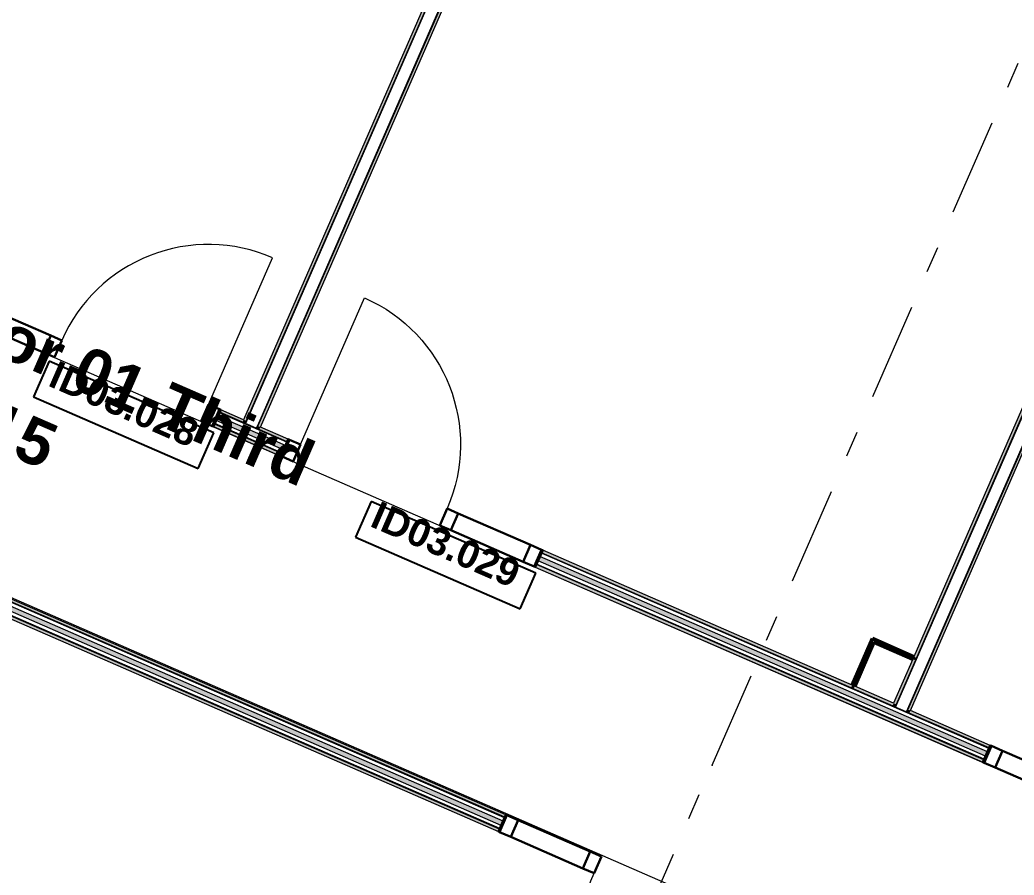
# Model space of a CAD drawing. Header units: millimetres. Extents: x -35034 to 431752, y -71616 to 25069.
# Drawn here: x 352236 to 357644, y -34125 to -29476 of the extents above; entities that cross this region are included whole.
import ezdxf
from ezdxf.enums import TextEntityAlignment as Align

# ---------------------------------------------------------------- set-up
doc = ezdxf.new("R2010")
doc.units = ezdxf.units.MM
doc.header["$MEASUREMENT"] = 0
doc.linetypes.add('Double Dashed', pattern=[1093.611073, 529.166651, -211.666656, 141.111112, -211.666656])
for name, color, linetype in [('A-25-M_Wall_Int', 7, 'Continuous'), ('New_A-05-M_Gross_Int_Circulation', 7, 'Continuous'), ('New_A-15-MG_Structural_Grid_Phase_2', 7, 'Continuous'), ('New_A-25-M_Wall_Int', 7, 'Continuous'), ('New_ArchiCAD Door Markers', 7, 'Continuous'), ('New_ArchiCAD Doors', 7, 'Continuous')]:
    doc.layers.add(name, color=color, linetype=linetype)
for name, color, linetype, lineweight, true_color in [('A-25-M_Wall_Int_Pen_No__107', 7, 'Continuous', 15, 0xa6a6a6), ('A-25-M_Wall_Int_Pen_No__27', 7, 'Continuous', 50, 0x2a2a2a), ('New_A-05-M_Gross_Int_Circulation_Pen_No__74', 7, 'Continuous', 20, 0x606060), ('New_A-15-MG_Structural_Grid_Phase_2_Pen_No__222', 7, 'Continuous', 13, 0x65af33), ('New_A-25-M_Wall_Int_Pen_No__107', 7, 'Continuous', 15, 0xa6a6a6), ('New_ArchiCAD Doors_Pen_No__43', 7, 'Continuous', 30, 0x444444), ('New_ArchiCAD Doors_Pen_No__63', 7, 'Continuous', 20, 0x606060)]:
    doc.layers.add(name, color=color, linetype=linetype, lineweight=lineweight, true_color=true_color)
for name, color, linetype, lineweight in [('New_A-25-M_Wall_Int_Pen_No__1', 7, 'Continuous', 13), ('New_ArchiCAD Door Markers_Pen_No__1', 7, 'Continuous', 13), ('New_ArchiCAD Door Markers_Pen_No__5', 7, 'Continuous', 25), ('New_ArchiCAD Doors_Pen_No__1', 7, 'Continuous', 13), ('New_ArchiCAD Zone Stamps_Pen_No__9', 7, 'Continuous', 13)]:
    doc.layers.add(name, color=color, linetype=linetype, lineweight=lineweight)
doc.styles.add('GENERATED_STYLE_1', font='')
doc.styles.add('GENERATED_STYLE_2', font='')
doc.styles.add('GENERATED_STYLE_3', font='')
doc.styles.add('GENERATED_STYLE_4', font='')
doc.styles.get('GENERATED_STYLE_1').set_extended_font_data('Swis721 BT', bold=True)
doc.styles.get('GENERATED_STYLE_2').set_extended_font_data('Arial', bold=True)
doc.styles.get('GENERATED_STYLE_3').set_extended_font_data('Arial')
doc.styles.get('GENERATED_STYLE_4').set_extended_font_data('Swis721 BT')

# ---------------------------------------------------------------- blocks, each defined once
blk = doc.blocks.new('Corridor 01-Third_INB 3350_68_2', base_point=(352061.9, -32200.4))
at = {"layer": 'New_A-05-M_Gross_Int_Circulation_Pen_No__74', "linetype": 'Continuous'}
for p, q in [((358967.8, -34165.5), (339158.2, -25527.6)), ((338642.9, -26709.4), (356580.5, -34531))]:
    blk.add_line(p, q, dxfattribs=at)
at = {"layer": 'New_ArchiCAD Zone Stamps_Pen_No__9'}
for tag, height, style, p in [('ROOM_NAME', 250, 'GENERATED_STYLE_2', (351229.1, -30640.8)), ('zoneNameLine2', 250, 'GENERATED_STYLE_2', (351040.7, -31072.9)), ('ROOM_NUMBER', 200, 'GENERATED_STYLE_3', (350852.2, -31493.6)), ('measuredAreaCode', 200, 'GENERATED_STYLE_3', (350695.2, -31853.7)), ('DUMMY_649', 200, 'GENERATED_STYLE_3', (351002.6, -31987.8)), ('DUMMY_650', 200, 'GENERATED_STYLE_3', (351492, -32201.2)), ('DUMMY_651', 133.3, 'GENERATED_STYLE_3', (351771.2, -32307.7))]:
    blk.add_attdef(tag, text='', height=height, rotation=336.4404, dxfattribs=dict(at, style=style)).set_placement(p, align=Align.TOP_LEFT)
blk = doc.blocks.new('*X1015', base_point=(341458.1, 0))
at = {"layer": 'New_A-25-M_Wall_Int_Pen_No__107', "linetype": 'Continuous'}
blk.add_hatch(color=256, dxfattribs=at).paths.add_polyline_path([(353313.8, -31630.3), (353303.8, -31653.2), (353670.3, -31813), (353680.3, -31790.1)])
blk = doc.blocks.new('*X1016', base_point=(341458.1, 0))
at = {"layer": 'New_A-25-M_Wall_Int_Pen_No__107', "linetype": 'Continuous'}
blk.add_hatch(color=256, dxfattribs=at).paths.add_polyline_path([(355054.4, -32416.6), (357488.5, -33477.9), (357498.5, -33455), (355064.4, -32393.7)])
blk = doc.blocks.new('Door with Sidelight on Side 2 19_12')
at = {"layer": 'New_ArchiCAD Doors_Pen_No__1', "linetype": 'Continuous'}
for p, q in [((-755, 0), (-755, -15)), ((755, 0), (755, -15)), ((-755, -15), (-755, -18)), ((-755, -18), (-755, -38)), ((-755, -38), (-755, -63)), ((755, -15), (755, -18)), ((755, -18), (755, -38)), ((755, -38), (755, -63)), ((-755, -63), (-755, -82)), ((-755, -82), (-755, -85)), ((-755, -85), (-755, -100)), ((755, -63), (755, -82)), ((755, -82), (755, -85)), ((755, -85), (755, -100))]:
    blk.add_line(p, q, dxfattribs=at)
at = {"layer": 'New_ArchiCAD Doors_Pen_No__43', "linetype": 'Continuous'}
for p, q in [((-748, 0), (-755, 0)), ((-755, 0), (-755, -100)), ((-682, 0), (-748, 0)), ((-748, 0), (-748, -100)), ((-254, 0), (-682, 0)), ((-682, 0), (-682, -100)), ((-682, -100), (-682, 0)), ((-254, -100), (-254, 0)), ((-188, 0), (-254, 0)), ((-254, 0), (-254, -100)), ((-188, -100), (-188, 0)), ((748, 0), (682, 0)), ((682, 0), (682, -100)), ((748, 0), (755, 0)), ((748, -100), (748, 0)), ((755, 0), (755, -100)), ((-748, -100), (-755, -100)), ((-748, -100), (-682, -100)), ((-682, -100), (-254, -100)), ((-254, -100), (-188, -100)), ((682, -100), (748, -100)), ((748, -100), (755, -100))]:
    blk.add_line(p, q, dxfattribs=at)
at = {"layer": 'New_ArchiCAD Doors_Pen_No__63', "linetype": 'Continuous'}
blk.add_line((682, 0), (682, 870), dxfattribs=at)
blk.add_arc((682, 0), 870, 90, 180, dxfattribs=at)
blk = doc.blocks.new('Door Stamp 17_18')
at = {"layer": 'New_ArchiCAD Door Markers_Pen_No__5', "linetype": 'Continuous'}
for p, q in [((206.6, 241.9), (-770.5, 241.9)), ((-770.5, 241.9), (-770.5, 30.2)), ((206.6, 241.9), (-770.5, 241.9)), ((206.6, 30.2), (206.6, 241.9)), ((-770.5, 30.2), (206.6, 30.2))]:
    blk.add_line(p, q, dxfattribs=at)
at = {"layer": 'New_ArchiCAD Door Markers_Pen_No__1', "style": 'GENERATED_STYLE_1'}
blk.add_attdef('AC_WIDO_ID', text='', height=150, rotation=180, dxfattribs=at).set_placement((147.8, 286.5), align=Align.BOTTOM_LEFT)
blk = doc.blocks.new('Wall_295_2', base_point=(359117.5, -34119.5))
at = {"layer": 'A-25-M_Wall_Int_Pen_No__107', "linetype": 'Continuous'}
blk.add_hatch(color=256, dxfattribs=at).paths.add_polyline_path([(356757, -33106.6), (356770.8, -33112.6), (356776.8, -33098.9), (356763, -33092.9)])
at = {"layer": 'New_A-25-M_Wall_Int_Pen_No__107', "linetype": 'Continuous', "lineweight": 0, "true_color": 0x535353}
for points in [[(353321.8, -31612), (353520.7, -31698.7), (353521.9, -31696), (353323, -31609.2)], [(353296.2, -31670.6), (353295, -31673.4), (353661.5, -31833.2), (353662.7, -31830.4)], [(353460.5, -31669.2), (353463.3, -31670.4), (353469.2, -31656.6), (353466.5, -31655.4)], [(353521.9, -31696), (353524.7, -31697.2), (353530.7, -31683.4), (353527.9, -31682.2)], [(353520.7, -31698.7), (353523.5, -31699.9), (353524.7, -31697.2), (353521.9, -31696)], [(353524.7, -31697.2), (353523.5, -31699.9), (353688.3, -31771.8), (353689.5, -31769)], [(355072.4, -32375.3), (357056.1, -33240.3), (357057.3, -33237.5), (355073.6, -32372.6)], [(355045.7, -32436.7), (357479.7, -33498.1), (357480.9, -33495.4), (355046.9, -32434)], [(356995.8, -33210.8), (356998.6, -33212), (357004.6, -33198.2), (357001.8, -33197)], [(357056.1, -33240.3), (357058.8, -33241.5), (357060, -33238.7), (357057.3, -33237.5)], [(357057.3, -33237.5), (357060, -33238.7), (357066, -33225), (357063.3, -33223.8)], [(357060, -33238.7), (357058.8, -33241.5), (357506.5, -33436.7), (357507.7, -33433.9)]]:
    blk.add_hatch(color=251, dxfattribs=at).paths.add_polyline_path(points)
at = {"layer": 'New_A-25-M_Wall_Int_Pen_No__107', "linetype": 'Continuous'}
for points in [[(353323, -31609.2), (353446.8, -31663.2), (353452.7, -31649.4), (353329, -31595.5)], [(353295, -31673.4), (353289, -31687.1), (353655.5, -31846.9), (353661.5, -31833.2)], [(353446.8, -31663.2), (353460.5, -31669.2), (353466.5, -31655.4), (353452.7, -31649.4)], [(353524.7, -31697.2), (353538.4, -31703.2), (353544.4, -31689.4), (353530.7, -31683.4)], [(353544.4, -31689.4), (353538.4, -31703.2), (353689.5, -31769), (353695.5, -31755.3)], [(355073.6, -32372.6), (356757, -33106.6), (356763, -33092.9), (355079.6, -32358.8)], [(355039.7, -32450.5), (357473.7, -33511.8), (357479.7, -33498.1), (355045.7, -32436.7)], [(356770.8, -33112.6), (356982.1, -33204.8), (356988.1, -33191), (356776.8, -33098.9)], [(356982.1, -33204.8), (356995.8, -33210.8), (357001.8, -33197), (356988.1, -33191)], [(357060, -33238.7), (357073.8, -33244.7), (357079.8, -33231), (357066, -33225)], [(357079.8, -33231), (357073.8, -33244.7), (357507.7, -33433.9), (357513.6, -33420.2)]]:
    blk.add_hatch(color=256, dxfattribs=at).paths.add_polyline_path(points)
at = {"layer": 'New_A-25-M_Wall_Int_Pen_No__1', "linetype": 'Continuous'}
for p, q in [((353313.8, -31630.3), (353303.8, -31653.2)), ((353321.8, -31612), (353313.8, -31630.3)), ((353680.3, -31790.1), (353313.8, -31630.3)), ((353323, -31609.2), (353321.8, -31612)), ((353688.3, -31771.8), (353321.8, -31612)), ((353329, -31595.5), (353323, -31609.2)), ((353521.9, -31696), (353323, -31609.2)), ((353295, -31673.4), (353289, -31687.1)), ((353296.2, -31670.6), (353295, -31673.4)), ((353661.5, -31833.2), (353295, -31673.4)), ((353303.8, -31653.2), (353296.2, -31670.6)), ((353662.7, -31830.4), (353296.2, -31670.6)), ((353670.3, -31813), (353303.8, -31653.2)), ((353466.5, -31655.4), (353460.5, -31669.2)), ((353469.2, -31656.6), (353463.3, -31670.4)), ((353527.9, -31682.2), (353521.9, -31696)), ((353524.7, -31697.2), (353530.7, -31683.4)), ((353689.5, -31769), (353524.7, -31697.2)), ((353680.3, -31790.1), (353670.3, -31813)), ((353688.3, -31771.8), (353680.3, -31790.1)), ((353689.5, -31769), (353688.3, -31771.8)), ((353695.5, -31755.3), (353689.5, -31769)), ((353661.5, -31833.2), (353655.5, -31846.9)), ((353662.7, -31830.4), (353661.5, -31833.2)), ((353670.3, -31813), (353662.7, -31830.4)), ((355072.4, -32375.3), (355064.4, -32393.7)), ((355073.6, -32372.6), (355072.4, -32375.3)), ((357506.5, -33436.7), (355072.4, -32375.3)), ((355079.6, -32358.8), (355073.6, -32372.6)), ((357057.3, -33237.5), (355073.6, -32372.6)), ((355045.7, -32436.7), (355039.7, -32450.5)), ((355046.9, -32434), (355045.7, -32436.7)), ((357479.7, -33498.1), (355045.7, -32436.7)), ((355054.4, -32416.6), (355046.9, -32434)), ((357480.9, -33495.4), (355046.9, -32434)), ((355064.4, -32393.7), (355054.4, -32416.6)), ((357488.5, -33477.9), (355054.4, -32416.6)), ((357498.5, -33455), (355064.4, -32393.7)), ((357001.8, -33197), (356995.8, -33210.8)), ((357004.6, -33198.2), (356998.6, -33212)), ((357063.3, -33223.8), (357057.3, -33237.5)), ((357060, -33238.7), (357066, -33225)), ((357507.7, -33433.9), (357060, -33238.7)), ((357498.5, -33455), (357488.5, -33477.9)), ((357506.5, -33436.7), (357498.5, -33455)), ((357507.7, -33433.9), (357506.5, -33436.7)), ((357513.6, -33420.2), (357507.7, -33433.9)), ((357479.7, -33498.1), (357473.7, -33511.8)), ((357480.9, -33495.4), (357479.7, -33498.1)), ((357488.5, -33477.9), (357480.9, -33495.4))]:
    blk.add_line(p, q, dxfattribs=at)
at = {"layer": 'New_A-25-M_Wall_Int_Pen_No__1', "linetype": 'Continuous', "flags": 128}
for points in [[(353452.7, -31649.4), (353329, -31595.5)], [(353289, -31687.1), (353655.5, -31846.9)], [(353695.5, -31755.3), (353544.4, -31689.4)], [(356763, -33092.9), (355079.6, -32358.8)], [(355039.7, -32450.5), (357473.7, -33511.8)], [(356988.1, -33191), (356776.8, -33098.9)], [(357513.6, -33420.2), (357079.8, -33231)]]:
    blk.add_lwpolyline(points, dxfattribs=at)
at = {"layer": 'New_A-25-M_Wall_Int', "color": 250, "lineweight": 50, "true_color": 0x2a2a2a}
for name in ['*X1015', '*X1016']:
    blk.add_blockref(name, (341458.1, 0), dxfattribs=at)
at = {"layer": 'New_ArchiCAD Door Markers'}
ref = blk.add_blockref('Door Stamp 17_18', (352597, -31385.4), dxfattribs=dict(at, rotation=156.4404115839991))
ref.add_attrib('AC_WIDO_ID', 'ID03.028', dxfattribs={"layer": 'New_ArchiCAD Door Markers_Pen_No__1', "color": 7, "height": 150, "rotation": 336.4404, "style": 'GENERATED_STYLE_1'}).set_placement((352364.8, -31503.5), align=Align.BOTTOM_LEFT)
ref = blk.add_blockref('Door Stamp 17_18', (354347.6, -32148.7), dxfattribs=dict(at, rotation=156.4404115839991))
ref.add_attrib('AC_WIDO_ID', 'ID03.029', dxfattribs={"layer": 'New_ArchiCAD Door Markers_Pen_No__1', "color": 7, "height": 150, "rotation": 336.4404, "style": 'GENERATED_STYLE_1'}).set_placement((354115.4, -32267.2), align=Align.BOTTOM_LEFT)
at = {"layer": 'New_ArchiCAD Doors', "color": 251, "linetype": 'Continuous', "lineweight": 20, "true_color": 0x606060, "zscale": 1000, "rotation": 336.440411583999}
for p in [(352636.9, -31293.7), (358205.7, -33722)]:
    blk.add_blockref('Door with Sidelight on Side 2 19_12', p, dxfattribs=at)
at = {"layer": 'New_ArchiCAD Doors', "color": 251, "linetype": 'Continuous', "lineweight": 20, "true_color": 0x606060, "xscale": -0.9999999999999999, "zscale": 1000, "rotation": 336.440411583999}
blk.add_blockref('Door with Sidelight on Side 2 19_12', (354387.6, -32057.1), dxfattribs=at)
blk = doc.blocks.new('Wall_297_2', base_point=(353452.7, -31649.4))
at = {"layer": 'New_A-25-M_Wall_Int_Pen_No__107', "linetype": 'Continuous'}
for points in [[(355051.6, -27982.9), (354811.7, -28532.8), (354825.5, -28538.8), (355065.3, -27988.8)], [(355129.5, -28016.8), (354889.7, -28566.8), (354903.4, -28572.8), (355143.2, -28022.8)], [(354771.8, -28624.5), (353452.7, -31649.4), (353466.5, -31655.4), (354785.5, -28630.5)], [(354849.7, -28658.5), (353530.7, -31683.4), (353544.4, -31689.4), (354863.4, -28664.5)]]:
    blk.add_hatch(color=256, dxfattribs=at).paths.add_polyline_path(points)
at = {"layer": 'New_A-25-M_Wall_Int_Pen_No__107', "linetype": 'Continuous', "lineweight": 0, "true_color": 0x535353}
for points in [[(355065.3, -27988.8), (354825.5, -28538.8), (354828.2, -28540), (355068.1, -27990)], [(355126.7, -28015.6), (354886.9, -28565.6), (354889.7, -28566.8), (355129.5, -28016.8)], [(354785.5, -28630.5), (353466.5, -31655.4), (353469.2, -31656.6), (354788.3, -28631.7)], [(354846.9, -28657.3), (353527.9, -31682.2), (353530.7, -31683.4), (354849.7, -28658.5)]]:
    blk.add_hatch(color=251, dxfattribs=at).paths.add_polyline_path(points)
at = {"layer": 'New_A-25-M_Wall_Int_Pen_No__1', "linetype": 'Continuous'}
for p, q in [((355065.3, -27988.8), (354825.5, -28538.8)), ((355068.1, -27990), (354828.2, -28540)), ((355126.7, -28015.6), (354886.9, -28565.6)), ((355129.5, -28016.8), (354889.7, -28566.8)), ((354785.5, -28630.5), (353466.5, -31655.4)), ((354788.3, -28631.7), (353469.2, -31656.6)), ((354846.9, -28657.3), (353527.9, -31682.2)), ((354849.7, -28658.5), (353530.7, -31683.4))]:
    blk.add_line(p, q, dxfattribs=at)
at = {"layer": 'New_A-25-M_Wall_Int_Pen_No__1', "linetype": 'Continuous', "flags": 128}
for points in [[(355051.6, -27982.9), (354811.7, -28532.8)], [(354903.4, -28572.8), (355143.2, -28022.8)], [(354771.8, -28624.5), (353452.7, -31649.4)], [(353544.4, -31689.4), (354863.4, -28664.5)]]:
    blk.add_lwpolyline(points, dxfattribs=at)
blk = doc.blocks.new('Wall_298_2', base_point=(351290.6, -30706.6))
at = {"layer": 'New_A-25-M_Wall_Int_Pen_No__107', "linetype": 'Continuous'}
for points in [[(352889.4, -27040), (352649.6, -27590), (352663.3, -27596), (352903.1, -27046)], [(352967.3, -27074), (352727.5, -27624), (352741.2, -27630), (352981.1, -27080)], [(352609.6, -27681.7), (351290.6, -30706.6), (351304.3, -30712.6), (352623.3, -27687.7)], [(352687.5, -27715.7), (351368.5, -30740.6), (351382.2, -30746.6), (352701.3, -27721.7)]]:
    blk.add_hatch(color=256, dxfattribs=at).paths.add_polyline_path(points)
at = {"layer": 'New_A-25-M_Wall_Int_Pen_No__107', "linetype": 'Continuous', "lineweight": 0, "true_color": 0x535353}
for points in [[(352903.1, -27046), (352663.3, -27596), (352666.1, -27597.2), (352905.9, -27047.2)], [(352964.6, -27072.8), (352724.7, -27622.8), (352727.5, -27624), (352967.3, -27074)], [(352623.3, -27687.7), (351304.3, -30712.6), (351307.1, -30713.8), (352626.1, -27688.9)], [(352684.8, -27714.5), (351365.7, -30739.4), (351368.5, -30740.6), (352687.5, -27715.7)]]:
    blk.add_hatch(color=251, dxfattribs=at).paths.add_polyline_path(points)
at = {"layer": 'New_A-25-M_Wall_Int_Pen_No__1', "linetype": 'Continuous'}
for p, q in [((352903.1, -27046), (352663.3, -27596)), ((352905.9, -27047.2), (352666.1, -27597.2)), ((352964.6, -27072.8), (352724.7, -27622.8)), ((352967.3, -27074), (352727.5, -27624)), ((352623.3, -27687.7), (351304.3, -30712.6)), ((352626.1, -27688.9), (351307.1, -30713.8)), ((352684.8, -27714.5), (351365.7, -30739.4)), ((352687.5, -27715.7), (351368.5, -30740.6))]:
    blk.add_line(p, q, dxfattribs=at)
at = {"layer": 'New_A-25-M_Wall_Int_Pen_No__1', "linetype": 'Continuous', "flags": 128}
for points in [[(352889.4, -27040), (352649.6, -27590)], [(352741.2, -27630), (352981.1, -27080)], [(352609.6, -27681.7), (351290.6, -30706.6)], [(351382.2, -30746.6), (352701.3, -27721.7)]]:
    blk.add_lwpolyline(points, dxfattribs=at)
blk = doc.blocks.new('*X1119', base_point=(341458.1, 0))
at = {"layer": 'New_A-25-M_Wall_Int_Pen_No__107', "linetype": 'Continuous'}
blk.add_hatch(color=256, dxfattribs=at).paths.add_polyline_path([(350095.6, -31766), (350090.4, -31777.9), (354853.9, -33855), (354863.9, -33832.1), (350100.4, -31755)])
blk = doc.blocks.new('Door with Sidelight on Side 2 19_11')
at = {"layer": 'New_ArchiCAD Doors_Pen_No__1', "linetype": 'Continuous'}
for p, q in [((-755, 0), (-755, -15)), ((755, 0), (755, -15)), ((-755, -15), (-755, -18)), ((-755, -18), (-755, -37)), ((-755, -37), (-755, -62)), ((755, -15), (755, -18)), ((755, -18), (755, -37)), ((755, -37), (755, -62)), ((-755, -62), (-755, -82)), ((-755, -82), (-755, -85)), ((-755, -85), (-755, -100)), ((755, -62), (755, -82)), ((755, -82), (755, -85)), ((755, -85), (755, -100))]:
    blk.add_line(p, q, dxfattribs=at)
at = {"layer": 'New_ArchiCAD Doors_Pen_No__43', "linetype": 'Continuous'}
for p, q in [((-748, 0), (-755, 0)), ((-755, 0), (-755, -100)), ((-682, 0), (-748, 0)), ((-748, 0), (-748, -100)), ((-254, 0), (-682, 0)), ((-682, 0), (-682, -100)), ((-682, -100), (-682, 0)), ((-254, -100), (-254, 0)), ((-188, 0), (-254, 0)), ((-254, 0), (-254, -100)), ((-188, -100), (-188, 0)), ((748, 0), (682, 0)), ((682, 0), (682, -100)), ((748, 0), (755, 0)), ((748, -100), (748, 0)), ((755, 0), (755, -100)), ((-748, -100), (-755, -100)), ((-748, -100), (-682, -100)), ((-682, -100), (-254, -100)), ((-254, -100), (-188, -100)), ((682, -100), (748, -100)), ((748, -100), (755, -100))]:
    blk.add_line(p, q, dxfattribs=at)
at = {"layer": 'New_ArchiCAD Doors_Pen_No__63', "linetype": 'Continuous'}
blk.add_line((682, 0), (682, 870), dxfattribs=at)
blk.add_arc((682, 0), 870, 90, 180, dxfattribs=at)
blk = doc.blocks.new('Wall_312_2', base_point=(357231.8, -34823.2))
at = {"layer": 'New_A-25-M_Wall_Int_Pen_No__107', "linetype": 'Continuous', "lineweight": 0, "true_color": 0x535353}
for points in [[(350109.6, -31733.9), (350108.4, -31736.6), (354871.9, -33813.8), (354873.1, -33811)], [(351028, -32207.4), (351026.8, -32210.2), (354845.2, -33875.2), (354846.3, -33872.4)]]:
    blk.add_hatch(color=251, dxfattribs=at).paths.add_polyline_path(points)
at = {"layer": 'New_A-25-M_Wall_Int_Pen_No__107', "linetype": 'Continuous'}
for points in [[(350115.6, -31720.1), (350109.6, -31733.9), (354873.1, -33811), (354879.1, -33797.3)], [(351101.9, -32243), (351095.9, -32256.7), (354839.2, -33888.9), (354845.2, -33875.2)]]:
    blk.add_hatch(color=256, dxfattribs=at).paths.add_polyline_path(points)
at = {"layer": 'New_A-25-M_Wall_Int_Pen_No__1', "linetype": 'Continuous'}
for p, q in [((354871.9, -33813.8), (350108.4, -31736.6)), ((354873.1, -33811), (350109.6, -31733.9)), ((354853.9, -33855), (350090.4, -31777.9)), ((354863.9, -33832.1), (350100.4, -31755)), ((354846.3, -33872.4), (351028, -32207.4)), ((354845.2, -33875.2), (351101.9, -32243)), ((354853.9, -33855), (354863.9, -33832.1)), ((354863.9, -33832.1), (354871.9, -33813.8)), ((354871.9, -33813.8), (354873.1, -33811)), ((354873.1, -33811), (354879.1, -33797.3)), ((354839.2, -33888.9), (354845.2, -33875.2)), ((354845.2, -33875.2), (354846.3, -33872.4)), ((354846.3, -33872.4), (354853.9, -33855))]:
    blk.add_line(p, q, dxfattribs=at)
at = {"layer": 'New_A-25-M_Wall_Int_Pen_No__1', "linetype": 'Continuous', "flags": 128}
for points in [[(354879.1, -33797.3), (350115.6, -31720.1)], [(351095.9, -32256.7), (354839.2, -33888.9)]]:
    blk.add_lwpolyline(points, dxfattribs=at)
at = {"layer": 'New_A-25-M_Wall_Int', "color": 250, "lineweight": 50, "true_color": 0x2a2a2a}
blk.add_blockref('*X1119', (341458.1, 0), dxfattribs=at)
at = {"layer": 'New_ArchiCAD Doors', "color": 251, "linetype": 'Continuous', "lineweight": 20, "true_color": 0x606060, "xscale": -1, "zscale": 1000, "rotation": 156.4404115839917}
blk.add_blockref('Door with Sidelight on Side 2 19_11', (355531.2, -34190.7), dxfattribs=at)
blk = doc.blocks.new('Wall_328_2', base_point=(358586.9, -29524.4))
at = {"layer": 'A-25-M_Wall_Int_Pen_No__107', "linetype": 'Continuous'}
blk.add_hatch(color=256, dxfattribs=at).paths.add_polyline_path([(357106.2, -32957.6), (357112.2, -32943.8), (357098.5, -32937.8), (357092.5, -32951.6)])
at = {"layer": 'New_A-25-M_Wall_Int_Pen_No__107', "linetype": 'Continuous'}
for points in [[(358586.9, -29524.4), (358347.1, -30074.4), (358360.8, -30080.4), (358600.7, -29530.4)], [(358664.8, -29558.4), (358425, -30108.4), (358438.7, -30114.4), (358678.6, -29564.4)], [(357112.2, -32943.8), (358320.9, -30172.1), (358307.1, -30166.1), (357098.5, -32937.8)], [(358385, -30200.1), (357066, -33225), (357079.8, -33231), (358398.8, -30206.1)], [(357092.5, -32951.6), (356988.1, -33191), (357001.8, -33197), (357106.2, -32957.6)]]:
    blk.add_hatch(color=256, dxfattribs=at).paths.add_polyline_path(points)
at = {"layer": 'New_A-25-M_Wall_Int_Pen_No__107', "linetype": 'Continuous', "lineweight": 0, "true_color": 0x535353}
for points in [[(358600.7, -29530.4), (358360.8, -30080.4), (358363.6, -30081.6), (358603.4, -29531.6)], [(358662.1, -29557.2), (358422.2, -30107.2), (358425, -30108.4), (358664.8, -29558.4)], [(358320.9, -30172.1), (357001.8, -33197), (357004.6, -33198.2), (358323.6, -30173.3)], [(358382.3, -30198.9), (357063.3, -33223.8), (357066, -33225), (358385, -30200.1)]]:
    blk.add_hatch(color=251, dxfattribs=at).paths.add_polyline_path(points)
at = {"layer": 'New_A-25-M_Wall_Int_Pen_No__1', "linetype": 'Continuous'}
for p, q in [((358600.7, -29530.4), (358360.8, -30080.4)), ((358603.4, -29531.6), (358363.6, -30081.6)), ((358662.1, -29557.2), (358422.2, -30107.2)), ((358664.8, -29558.4), (358425, -30108.4)), ((358320.9, -30172.1), (357001.8, -33197)), ((358323.6, -30173.3), (357004.6, -33198.2)), ((358382.3, -30198.9), (357063.3, -33223.8)), ((358385, -30200.1), (357066, -33225))]:
    blk.add_line(p, q, dxfattribs=at)
at = {"layer": 'New_A-25-M_Wall_Int_Pen_No__1', "linetype": 'Continuous', "flags": 128}
for points in [[(358586.9, -29524.4), (358347.1, -30074.4)], [(358438.7, -30114.4), (358678.6, -29564.4)], [(358307.1, -30166.1), (357098.5, -32937.8)], [(357079.8, -33231), (358398.8, -30206.1)], [(357092.5, -32951.6), (356988.1, -33191)]]:
    blk.add_lwpolyline(points, dxfattribs=at)
blk = doc.blocks.new('Wall_435_2', base_point=(356881.2, -32859.4))
at = {"layer": 'A-25-M_Wall_Int_Pen_No__107', "linetype": 'Continuous'}
blk.add_hatch(color=256, dxfattribs=at).paths.add_polyline_path([(356873.4, -32839.7), (356763, -33092.9), (356776.8, -33098.9), (356881.2, -32859.4)])
at = {"layer": 'A-25-M_Wall_Int_Pen_No__27', "linetype": 'Continuous', "flags": 128}
for points in [[(356873.4, -32839.7), (356763, -33092.9)], [(356776.8, -33098.9), (356881.2, -32859.4)]]:
    blk.add_lwpolyline(points, dxfattribs=at)
blk = doc.blocks.new('Wall_436_2', base_point=(356881.2, -32859.4))
at = {"layer": 'A-25-M_Wall_Int_Pen_No__107', "linetype": 'Continuous'}
blk.add_hatch(color=256, dxfattribs=at).paths.add_polyline_path([(356881.2, -32859.4), (357092.5, -32951.6), (357098.5, -32937.8), (356873.4, -32839.7)])
at = {"layer": 'A-25-M_Wall_Int_Pen_No__27', "linetype": 'Continuous', "flags": 128}
for points in [[(357098.5, -32937.8), (356873.4, -32839.7)], [(356881.2, -32859.4), (357092.5, -32951.6)]]:
    blk.add_lwpolyline(points, dxfattribs=at)
blk = doc.blocks.new('Standard grid marker_14')
at = {"layer": 'New_A-15-MG_Structural_Grid_Phase_2_Pen_No__222', "linetype": 'Double Dashed'}
for p, q in [((7182, 0), (20268.4, 0)), ((20268.4, 0), (27450.4, 0))]:
    blk.add_line(p, q, dxfattribs=at)
blk.add_point((20268.4, 0), dxfattribs=at)
blk.add_point((20268.4, 0), dxfattribs=at)
at = {"layer": 'New_A-15-MG_Structural_Grid_Phase_2_Pen_No__222', "style": 'GENERATED_STYLE_4'}
for tag, p in [('AC_MarkerText_1_0', (-500, 36.5)), ('AC_MarkerText_1_1', (27950.4, 36.5))]:
    blk.add_attdef(tag, text='', height=350, rotation=270, dxfattribs=at).set_placement(p, align=Align.MIDDLE_CENTER)

msp = doc.modelspace()

# ---------------------------------------------------------------- block references
at = {"layer": 'A-25-M_Wall_Int', "color": 250, "lineweight": 50, "true_color": 0x2a2a2a}
for name in ['Wall_435_2', 'Wall_436_2']:
    msp.add_blockref(name, (356881.2, -32859.4), dxfattribs=at)
at = {"layer": 'New_A-05-M_Gross_Int_Circulation', "linetype": 'Continuous'}
ref = msp.add_blockref('Corridor 01-Third_INB 3350_68_2', (352061.9, -32200.4), dxfattribs=at)
ref.add_attrib('ROOM_NAME', 'Corridor 01-Third', dxfattribs={"layer": 'New_ArchiCAD Zone Stamps_Pen_No__9', "color": 7, "height": 250, "rotation": 336.4404, "style": 'GENERATED_STYLE_2'}).set_placement((351229.1, -30640.8), align=Align.TOP_LEFT)
ref.add_attrib('zoneNameLine2', 'ID. TF015', dxfattribs={"layer": 'New_ArchiCAD Zone Stamps_Pen_No__9', "color": 7, "height": 250, "rotation": 336.4404, "style": 'GENERATED_STYLE_2'}).set_placement((351040.7, -31072.9), align=Align.TOP_LEFT)
at = {"layer": 'New_A-15-MG_Structural_Grid_Phase_2', "color": 8, "linetype": 'Continuous', "lineweight": 15, "zscale": 1000, "rotation": 66.44041158399293}
msp.add_blockref('Standard grid marker_14', (347899.9, -52106.2), dxfattribs=at)
at = {"layer": 'New_A-25-M_Wall_Int', "color": 250, "lineweight": 50, "true_color": 0x2a2a2a}
for name, p in [('Wall_295_2', (359117.5, -34119.5)), ('Wall_312_2', (357231.8, -34823.2)), ('Wall_298_2', (351290.6, -30706.6)), ('Wall_297_2', (353452.7, -31649.4)), ('Wall_328_2', (358586.9, -29524.4))]:
    msp.add_blockref(name, p, dxfattribs=at)

doc.saveas('drawing.dxf')
